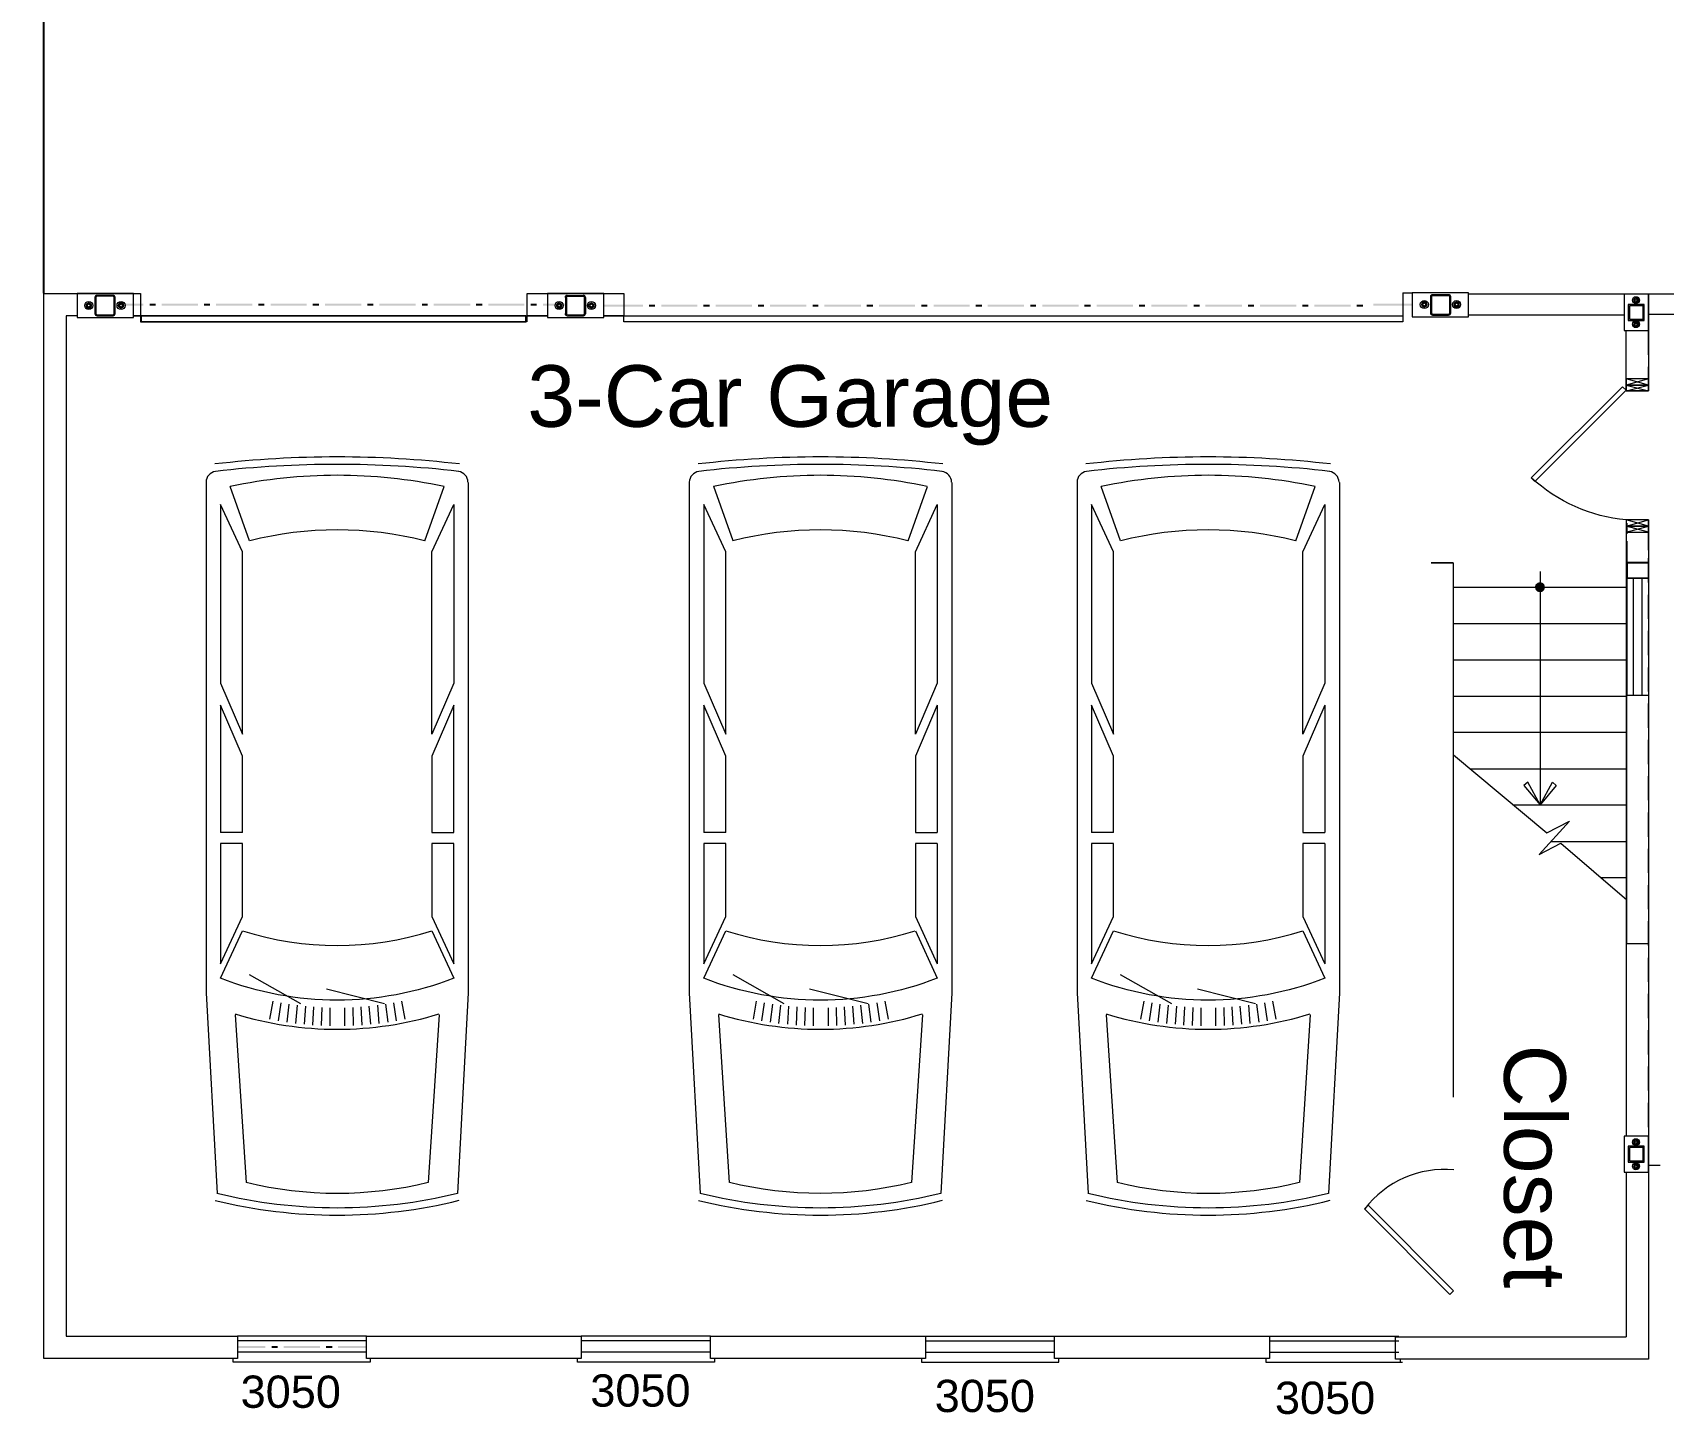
# Model space of a CAD drawing. Header units: inches. Extents: x 38 to 8673, y 1 to 7200.
# Drawn here: x 3612.2 to 4016.6, y 3409.5 to 3752.2 of the extents above; entities that cross this region are included whole.
import ezdxf

# ---------------------------------------------------------------- set-up
doc = ezdxf.new("R2010")
doc.units = ezdxf.units.IN
doc.header["$MEASUREMENT"] = 0
doc.layers.add('PDF_Layer 2', color=7, linetype='Continuous', true_color=0x221f1f)
doc.styles.add('PDF Arial', font='arial.ttf')
doc.styles.get("Standard").update_dxf_attribs({"font": 'arial.ttf'})
doc.dimstyles.get("Standard").update_dxf_attribs({"dimtxt": 6, "dimasz": 5, "dimexe": 0.18, "dimexo": 0.0625, "dimgap": 0.09, "dimtad": 0, "dimtih": 1, "dimtoh": 1, "dimdec": 0, "dimzin": 0, "dimdsep": 46, "dimlunit": 4, "dimtxsty": 'Standard', "dimblk": 'ARCHTICK', "dimcen": 0.09, "dimclrd": 3, "dimclre": 3, "dimclrt": 1, "dimadec": 0, "dimazin": 0, "dimtfac": 1, "dimtdec": 0, "dimtofl": 0, "dimtmove": 0, "dimatfit": 3, "dimfxl": 100, "dimtolj": 1, "dimtzin": 0, "dimarcsym": 0})

# ---------------------------------------------------------------- blocks, each defined once
blk = doc.blocks.new('_ArchTick')
at = {"color": 0, "linetype": 'ByBlock', "const_width": 0.15}
blk.add_lwpolyline([(-0.5, -0.5), (0.5, 0.5)], dxfattribs=at)
blk = doc.blocks.new('*D96')
at = {"layer": 'Defpoints', "color": 0, "transparency": 16777216}
for p in [(4192.85, 3802.19), (3614.93, 3687.51), (4192.85, 3687.51)]:
    blk.add_point(p, dxfattribs=at)
at = {"layer": 'PDF_Layer 2', "color": 3, "lineweight": -2, "transparency": 16777216}
for p, q in [((3614.93, 3687.58), (3614.93, 3802.37)), ((3614.93, 3802.19), (3893.37, 3802.19)), ((4192.85, 3802.19), (3914.4, 3802.19)), ((4192.85, 3687.58), (4192.85, 3802.37))]:
    blk.add_line(p, q, dxfattribs=at)
at = {"layer": 'PDF_Layer 2', "color": 3, "lineweight": -2, "transparency": 16777216, "xscale": 5, "yscale": 5, "zscale": 5, "rotation": 180}
blk.add_blockref('_ArchTick', (3614.93, 3802.19), dxfattribs=at)
at = {"layer": 'PDF_Layer 2', "color": 3, "lineweight": -2, "transparency": 16777216, "xscale": 5, "yscale": 5, "zscale": 5}
blk.add_blockref('_ArchTick', (4192.85, 3802.19), dxfattribs=at)
at = {"layer": 'PDF_Layer 2', "color": 1, "transparency": 16777216, "insert": (3903.89, 3802.19), "char_height": 6, "attachment_point": 5}
blk.add_mtext('\\A1;48\'-2"', dxfattribs=at)

msp = doc.modelspace()

# ---------------------------------------------------------------- linework, layer by layer
at = {"layer": 'PDF_Layer 2', "color": 18, "lineweight": 0, "true_color": 0x000000}
for p, q in [((3951.96, 3687.67), (3954.27, 3687.67)), ((4006.85, 3687.34), (3968.27, 3687.34)), ((4192.85, 3687.34), (4012.85, 3687.34)), ((4192.85, 3682.3), (4012.85, 3682.3))]:
    msp.add_line(p, q, dxfattribs=at)
for points in [[(3620.45, 3681.99), (3620.45, 3428.95), (3662.93, 3428.95), (3662.93, 3423.43), (3614.93, 3423.43), (3614.93, 3687.51), (3638.93, 3687.51)], [(3624.13, 3687.51), (3638.93, 3687.51), (3638.93, 3681.99), (3637.17, 3681.99)], [(3627.61, 3686.51), (3627.61, 3682.51)], [(3627.85, 3686.51), (3627.85, 3682.51)], [(3632.12, 3687.03), (3628.12, 3687.03)], [(3632.12, 3686.79), (3628.12, 3686.79)], [(3632.37, 3682.51), (3632.37, 3686.51)], [(3632.61, 3682.51), (3632.61, 3686.51)], [(3638.93, 3687.51), (3638.93, 3681.99)], [(3734.77, 3687.51), (3758.77, 3687.51)], [(3734.77, 3681.99), (3739.81, 3681.99), (3734.77, 3681.99), (3734.77, 3687.51), (3758.77, 3687.51), (3758.77, 3681.99), (3753.81, 3681.99), (3758.77, 3681.99)], [(3744.29, 3686.47), (3744.29, 3682.47)], [(3744.53, 3686.47), (3744.53, 3682.47)], [(3748.77, 3686.95), (3744.77, 3686.95)], [(3748.77, 3686.71), (3744.77, 3686.71)], [(3749.01, 3682.47), (3749.01, 3686.47)], [(3749.33, 3682.47), (3749.33, 3686.47)], [(3951.96, 3687.67), (3951.96, 3680.47)], [(3958.79, 3686.67), (3958.79, 3682.67)], [(3959.03, 3686.67), (3959.03, 3682.67)], [(3963.31, 3687.19), (3959.31, 3687.19)], [(3963.31, 3686.95), (3959.31, 3686.95)], [(3963.59, 3682.67), (3963.59, 3686.67)], [(3963.83, 3682.67), (3963.83, 3686.67)], [(4012.85, 3687.34), (4012.85, 3663.34), (4007.33, 3663.34), (4007.33, 3678.3)], [(3623.17, 3681.99), (3620.45, 3681.99)], [(3628.13, 3682.23), (3632.13, 3682.23)], [(3628.13, 3681.99), (3632.13, 3681.99)], [(3637.25, 3681.99), (3638.93, 3681.99)], [(3744.77, 3682.23), (3748.77, 3682.23)], [(3951.96, 3680.47), (3758.77, 3680.47), (3758.77, 3681.99), (3951.96, 3681.98)], [(3959.31, 3682.39), (3963.31, 3682.39)], [(3959.31, 3682.15), (3963.31, 3682.15)], [(3968.27, 3682.23), (4006.85, 3682.23)], [(4012.85, 3672.3), (4012.85, 3678.3)], [(4012.85, 3663.34), (4012.85, 3669.34)], [(4012.85, 3666.3), (4007.33, 3664.78), (4012.85, 3663.34)], [(4007.33, 3663.34), (4012.85, 3664.78), (4007.33, 3666.3)], [(3655.17, 3640.63), (3655.17, 3514.07), (3657.89, 3464.31)], [(3720.21, 3640.63), (3720.21, 3514.07), (3717.49, 3464.31)], [(3775.01, 3640.63), (3775.01, 3514.07), (3777.73, 3464.31)], [(3840.13, 3640.63), (3840.13, 3514.07), (3837.41, 3464.31)], [(3871.17, 3640.63), (3871.17, 3514.07), (3873.89, 3464.31)], [(3936.21, 3640.63), (3936.21, 3514.07), (3933.49, 3464.31)], [(3665.97, 3626.15), (3661.17, 3639.59)], [(3709.41, 3626.15), (3714.21, 3639.59)], [(3785.89, 3626.15), (3781.09, 3639.59)], [(3829.25, 3626.15), (3834.05, 3639.59)], [(3881.97, 3626.15), (3877.17, 3639.59)], [(3925.41, 3626.15), (3930.21, 3639.59)], [(3658.77, 3635.19), (3658.77, 3590.87), (3664.21, 3578.23), (3664.21, 3623.43), (3658.77, 3635.19)], [(3716.61, 3635.19), (3716.61, 3590.87), (3711.17, 3578.23), (3711.17, 3623.43), (3716.61, 3635.19)], [(3778.61, 3635.19), (3778.61, 3590.87), (3784.05, 3578.23), (3784.05, 3623.43), (3778.61, 3635.19)], [(3836.45, 3590.87), (3831.09, 3578.23), (3831.09, 3623.43), (3836.45, 3635.19)], [(3836.45, 3635.19), (3836.45, 3590.87)], [(3874.77, 3635.19), (3874.77, 3590.87), (3880.21, 3578.23), (3880.21, 3623.43), (3874.77, 3635.19)], [(3932.61, 3590.87), (3927.17, 3578.23), (3927.17, 3623.43), (3932.61, 3635.19)], [(3932.61, 3635.19), (3932.61, 3590.87)], [(4012.85, 3623.82), (4012.85, 3631.34), (4012.85, 3423.26), (3950.13, 3423.26), (3950.13, 3428.78), (4007.33, 3428.78)], [(4012.85, 3628.3), (4007.33, 3629.82), (4012.85, 3631.34), (4007.33, 3631.34), (4007.33, 3478.54)], [(4007.52, 3630.51), (4007.52, 3627.87)], [(4012.85, 3624.78), (4012.85, 3631.34)], [(4007.52, 3626.11), (4007.52, 3620.67)], [(3958.96, 3620.67), (3964.47, 3620.67), (3958.96, 3620.67)], [(3964.48, 3488.19), (3964.48, 3620.67)], [(4012.96, 3526.19), (4007.52, 3526.19), (4007.52, 3620.67), (4012.96, 3620.67)], [(4007.6, 3620.83), (4007.6, 3616.91), (4007.6, 3620.83), (4012.86, 3620.83)], [(4012.85, 3615.82), (4012.85, 3621.82)], [(3985.99, 3618.51), (3985.99, 3560.67), (3982.95, 3566.27), (3981.99, 3565.47), (3985.99, 3560.67), (3989.04, 3566.27), (3989.99, 3565.47), (3985.99, 3560.67)], [(4007.6, 3587.94), (4007.6, 3616.91)], [(4009.16, 3587.94), (4009.16, 3616.91)], [(4011.31, 3587.94), (4011.31, 3616.91)], [(3964.48, 3614.67), (4007.52, 3614.67)], [(4012.85, 3606.78), (4012.85, 3612.78)], [(3964.48, 3605.63), (4007.52, 3605.63)], [(4012.85, 3597.82), (4012.85, 3603.82)], [(3964.48, 3596.67), (4007.52, 3596.67)], [(4012.85, 3588.78), (4012.85, 3594.78)], [(3964.48, 3587.63), (4007.52, 3587.63)], [(4012.86, 3587.77), (4007.6, 3587.77)], [(3664.21, 3553.83), (3664.21, 3572.79), (3658.77, 3585.43), (3658.77, 3553.83)], [(3716.61, 3553.83), (3716.61, 3585.43), (3711.17, 3572.79), (3711.17, 3553.83)], [(3784.05, 3553.83), (3784.05, 3572.79), (3778.61, 3585.43), (3778.61, 3553.83)], [(3836.45, 3585.43), (3831.09, 3572.79), (3831.09, 3553.83)], [(3836.45, 3585.43), (3836.45, 3553.83)], [(3880.21, 3553.83), (3880.21, 3572.79), (3874.77, 3585.43), (3874.77, 3553.83)], [(3932.61, 3585.43), (3927.17, 3572.79), (3927.17, 3553.83)], [(3932.61, 3585.43), (3932.61, 3553.83)], [(4012.85, 3579.82), (4012.85, 3585.82)], [(3964.48, 3578.67), (4007.52, 3578.67)], [(4012.85, 3570.78), (4012.85, 3576.78)], [(3964.48, 3573.07), (3987.68, 3553.71)], [(3968.55, 3569.63), (4007.51, 3569.63)], [(4012.85, 3561.82), (4012.85, 3567.82)], [(3979.36, 3560.67), (4007.51, 3560.67)], [(4012.85, 3552.78), (4012.85, 3558.78)], [(3987.67, 3553.71), (3993.27, 3556.67), (3985.75, 3548.35), (3991.11, 3551.15), (4007.52, 3537.15)], [(3664.21, 3553.83), (3658.77, 3553.83)], [(3664.21, 3533.03), (3664.21, 3551.11), (3658.77, 3551.11), (3658.77, 3521.27), (3664.21, 3533.03)], [(3711.17, 3553.83), (3716.61, 3553.83)], [(3784.05, 3553.83), (3778.61, 3553.83)], [(3831.09, 3553.83), (3836.45, 3553.83)], [(3836.45, 3551.11), (3831.09, 3551.11), (3831.09, 3533.03), (3836.45, 3521.27)], [(3836.45, 3551.11), (3836.45, 3521.27)], [(3880.21, 3553.83), (3874.77, 3553.83)], [(3880.21, 3533.03), (3880.21, 3551.11), (3874.77, 3551.11), (3874.77, 3521.27), (3880.21, 3533.03)], [(3927.17, 3553.83), (3932.61, 3553.83)], [(3932.61, 3551.11), (3927.17, 3551.11), (3927.17, 3533.03), (3932.61, 3521.27)], [(3932.61, 3551.11), (3932.61, 3521.27)], [(3988.8, 3551.63), (4007.51, 3551.63)], [(4012.85, 3543.82), (4012.85, 3549.82)], [(4001.03, 3542.67), (4007.52, 3542.67)], [(4012.85, 3534.78), (4012.85, 3540.78)], [(3964.48, 3492.67), (3964.48, 3531.63)], [(3964.48, 3500.59), (3964.48, 3531.55)], [(4012.85, 3525.82), (4012.85, 3531.82)], [(4012.85, 3516.78), (4012.85, 3522.78)], [(3678.69, 3511.35), (3665.97, 3518.55)], [(3798.53, 3511.35), (3785.89, 3518.55)], [(3894.69, 3511.35), (3881.97, 3518.55)], [(3699.41, 3511.35), (3685.01, 3514.95)], [(3819.33, 3511.35), (3804.85, 3514.95)], [(3915.41, 3511.35), (3901.01, 3514.95)], [(3671.73, 3511.99), (3670.93, 3507.51)], [(3673.73, 3511.59), (3673.09, 3507.11)], [(3675.73, 3511.27), (3675.17, 3506.79)], [(3677.73, 3511.03), (3677.33, 3506.47)], [(3679.81, 3510.79), (3679.49, 3506.31)], [(3681.81, 3510.63), (3681.57, 3506.07)], [(3683.89, 3510.47), (3683.73, 3505.99)], [(3685.89, 3510.39), (3685.89, 3505.91)], [(3689.49, 3510.39), (3689.49, 3505.91)], [(3691.57, 3510.47), (3691.65, 3505.99)], [(3693.57, 3510.63), (3693.81, 3506.07)], [(3695.57, 3510.79), (3695.97, 3506.31)], [(3697.65, 3511.03), (3698.05, 3506.47)], [(3699.65, 3511.27), (3700.21, 3506.79)], [(3701.65, 3511.59), (3702.29, 3507.11)], [(3703.65, 3511.99), (3704.45, 3507.51)], [(3791.57, 3511.99), (3790.85, 3507.51)], [(3793.57, 3511.59), (3792.93, 3507.11)], [(3795.65, 3511.27), (3795.09, 3506.79)], [(3797.65, 3511.03), (3797.17, 3506.47)], [(3799.65, 3510.79), (3799.33, 3506.31)], [(3801.65, 3510.63), (3801.49, 3506.07)], [(3803.73, 3510.47), (3803.57, 3505.99)], [(3805.73, 3510.39), (3805.73, 3505.91)], [(3809.41, 3510.39), (3809.41, 3505.91)], [(3811.41, 3510.47), (3811.49, 3505.99)], [(3813.41, 3510.63), (3813.65, 3506.07)], [(3815.49, 3510.79), (3815.81, 3506.31)], [(3817.49, 3511.03), (3817.97, 3506.47)], [(3819.49, 3511.27), (3820.05, 3506.79)], [(3821.49, 3511.59), (3822.21, 3507.11)], [(3823.49, 3511.99), (3824.29, 3507.51)], [(3887.73, 3511.99), (3886.93, 3507.51)], [(3889.73, 3511.59), (3889.09, 3507.11)], [(3891.73, 3511.27), (3891.17, 3506.79)], [(3893.73, 3511.03), (3893.33, 3506.47)], [(3895.81, 3510.79), (3895.49, 3506.31)], [(3897.81, 3510.63), (3897.57, 3506.07)], [(3899.89, 3510.47), (3899.73, 3505.99)], [(3901.89, 3510.39), (3901.89, 3505.91)], [(3905.49, 3510.39), (3905.49, 3505.91)], [(3907.57, 3510.47), (3907.65, 3505.99)], [(3909.57, 3510.63), (3909.81, 3506.07)], [(3911.57, 3510.79), (3911.97, 3506.31)], [(3913.65, 3511.03), (3914.05, 3506.47)], [(3915.65, 3511.27), (3916.21, 3506.79)], [(3917.65, 3511.59), (3918.29, 3507.11)], [(3919.65, 3511.99), (3920.45, 3507.51)], [(4012.85, 3507.82), (4012.85, 3513.82)], [(3662.37, 3508.63), (3665.09, 3467.03)], [(3713.01, 3508.63), (3710.29, 3467.03)], [(3782.29, 3508.63), (3784.93, 3467.03)], [(3832.85, 3508.63), (3830.13, 3467.03)], [(3878.37, 3508.63), (3881.09, 3467.03)], [(3929.01, 3508.63), (3926.29, 3467.03)], [(4012.85, 3498.78), (4012.85, 3504.78)], [(4012.85, 3489.82), (4012.85, 3495.82)], [(4012.85, 3480.78), (4012.85, 3486.78)], [(4015.81, 3471.26), (4012.85, 3471.26), (4012.85, 3477.82)], [(4007.33, 3469.58), (4007.33, 3428.78)], [(3694.93, 3428.95), (3662.93, 3428.95)], [(3694.93, 3427.75), (3662.93, 3427.75)], [(3780.29, 3423.43), (3780.29, 3428.95), (3748.21, 3428.95)], [(3780.29, 3427.75), (3748.21, 3427.75)], [(3780.29, 3428.95), (3833.57, 3428.95), (3833.57, 3423.43), (3780.29, 3423.43)], [(3833.57, 3428.95), (3865.57, 3428.95), (3918.93, 3428.95), (3918.93, 3423.43), (3865.57, 3423.43), (3865.57, 3428.95)], [(3833.57, 3427.75), (3865.57, 3427.75)], [(3918.93, 3428.95), (3950.93, 3428.95)], [(3918.93, 3427.75), (3950.93, 3427.75)], [(3695.89, 3422.47), (3661.89, 3422.47), (3661.89, 3423.43)], [(3694.93, 3424.95), (3662.93, 3424.95)], [(3695.89, 3423.43), (3695.89, 3422.47)], [(3781.25, 3422.47), (3747.25, 3422.47), (3747.25, 3423.43)], [(3780.29, 3424.95), (3748.21, 3424.95)], [(3781.25, 3423.43), (3781.25, 3422.47)], [(3832.61, 3422.47), (3866.61, 3422.47), (3866.61, 3423.43)], [(3832.61, 3423.43), (3832.61, 3422.47)], [(3833.57, 3424.95), (3865.57, 3424.95)], [(3917.97, 3423.43), (3917.97, 3422.47)], [(3917.97, 3422.47), (3951.89, 3422.47)], [(3918.93, 3424.95), (3950.93, 3424.95)], [(3951.38, 3422.3), (3951.38, 3423.26)]]:
    msp.add_lwpolyline(points, dxfattribs=at)
for points in [[(3630.13, 3681.51), (3637.17, 3681.51), (3637.17, 3684.47), (3637.17, 3687.51), (3630.13, 3687.51), (3623.17, 3687.51), (3623.17, 3684.47), (3623.17, 3681.51)], [(3625.48, 3684.87), (3625.48, 3684.15), (3626.04, 3683.75), (3626.68, 3684.15), (3626.68, 3684.87), (3626.12, 3685.19)], [(3634.1, 3685.22), (3633.49, 3684.88), (3633.48, 3684.18), (3634.08, 3683.82), (3634.69, 3684.16), (3634.7, 3684.86)], [(3746.77, 3681.51), (3753.81, 3681.51), (3753.81, 3684.47), (3753.81, 3687.51), (3746.77, 3687.51), (3739.81, 3687.51), (3739.81, 3684.47), (3739.81, 3681.51)], [(3742.13, 3684.87), (3742.13, 3684.15), (3742.69, 3683.75), (3743.33, 3684.15), (3743.33, 3684.87), (3742.69, 3685.19)], [(3751.36, 3684.87), (3751.36, 3684.15), (3750.72, 3683.75), (3750.08, 3684.15), (3750.08, 3684.87), (3750.72, 3685.19)], [(3961.31, 3681.67), (3968.27, 3681.67), (3968.27, 3684.71), (3968.27, 3687.67), (3961.31, 3687.67), (3954.27, 3687.67), (3954.27, 3684.71), (3954.27, 3681.67)], [(3956.63, 3685.11), (3956.63, 3684.39), (3957.27, 3684.07), (3957.91, 3684.39), (3957.91, 3685.11), (3957.27, 3685.51)], [(3965.3, 3685.46), (3964.68, 3685.11), (3964.67, 3684.4), (3965.28, 3684.03), (3965.91, 3684.38), (3965.92, 3685.09)], [(4012.85, 3687.34), (4006.85, 3687.34), (4006.85, 3678.3), (4012.85, 3678.3)], [(4011.81, 3684.78), (4007.81, 3684.78), (4007.81, 3680.78), (4011.81, 3680.78)], [(4011.57, 3684.46), (4008.13, 3684.46), (4008.13, 3681.1), (4011.57, 3681.1)], [(4010.13, 3686.3), (4009.57, 3686.3), (4009.25, 3685.82), (4009.57, 3685.26), (4010.13, 3685.26), (4010.45, 3685.82)], [(3734.45, 3681.99), (3638.93, 3681.99), (3638.93, 3680.47), (3734.45, 3680.47)], [(3639.17, 3681.99), (3734.69, 3681.99), (3734.69, 3680.47), (3639.17, 3680.47)], [(3744.77, 3681.99), (3748.77, 3681.99)], [(4010.13, 3679.26), (4009.57, 3679.26), (4009.25, 3679.82), (4009.57, 3680.3), (4010.13, 3680.3), (4010.45, 3679.82)], [(4006.45, 3664.38), (3983.81, 3641.74), (3984.69, 3640.86), (4007.33, 3663.5)], [(4012.85, 3666.3), (4007.33, 3666.3), (4007.33, 3664.78), (4012.85, 3664.78)], [(4012.85, 3664.78), (4007.33, 3664.78), (4007.33, 3663.34), (4012.85, 3663.34)], [(4012.85, 3631.34), (4007.33, 3631.34), (4007.33, 3629.82), (4012.85, 3629.82)], [(4012.85, 3629.82), (4007.33, 3629.82), (4007.33, 3628.3), (4012.85, 3628.3)], [(4012.86, 3616.91), (4007.6, 3616.91)], [(3716.61, 3521.27), (3716.61, 3551.11), (3711.17, 3551.11), (3711.17, 3533.03)], [(3778.61, 3521.27), (3784.05, 3533.03), (3784.05, 3551.11), (3778.61, 3551.11)], [(4006.85, 3469.58), (4012.85, 3469.58), (4012.85, 3478.54), (4006.85, 3478.54)], [(4007.81, 3472.06), (4011.81, 3472.06), (4011.81, 3476.06), (4007.81, 3476.06)], [(4008.13, 3472.38), (4011.57, 3472.38), (4011.57, 3475.74), (4008.13, 3475.74)], [(4009.57, 3477.58), (4010.13, 3477.58), (4010.45, 3477.02), (4010.13, 3476.54), (4009.57, 3476.54), (4009.25, 3477.02)], [(4009.57, 3470.54), (4010.13, 3470.54), (4010.45, 3471.02), (4010.13, 3471.58), (4009.57, 3471.58), (4009.25, 3471.02)], [(3963.65, 3439.24), (3942.45, 3460.52), (3943.33, 3461.4), (3964.53, 3440.2)], [(3748.21, 3423.43), (3694.93, 3423.43), (3694.93, 3428.95), (3748.21, 3428.95)]]:
    msp.add_lwpolyline(points, close=True, dxfattribs=at)
for points in [[(4007.33, 3628.3), (4012.85, 3629.82), (4007.33, 3631.34, -0.165115), (3983.8, 3641.81)], [(3711.17, 3529.43), (3716.61, 3517.67, -0.187448), (3658.77, 3517.67), (3664.21, 3529.43, 0.153817), (3711.19, 3529.45)], [(3831.09, 3529.43), (3836.45, 3517.67, -0.187446), (3778.61, 3517.67), (3784.05, 3529.43, 0.153815), (3831.03, 3529.45)], [(3927.17, 3529.43), (3932.61, 3517.67, -0.187446), (3874.77, 3517.67), (3880.21, 3529.43, 0.153817), (3927.19, 3529.45)]]:
    msp.add_lwpolyline(points, format="xyb", dxfattribs=at)
for centre, radius in [((3626.09, 3684.51), 1), ((3626.09, 3684.51), 0.599), ((3626.09, 3684.51), 0.36), ((3634.09, 3684.51), 1), ((3634.09, 3684.51), 0.599), ((3634.09, 3684.51), 0.36), ((3742.73, 3684.51), 1), ((3742.73, 3684.51), 0.599), ((3742.73, 3684.51), 0.36), ((3750.73, 3684.51), 1), ((3750.73, 3684.51), 0.599), ((3750.73, 3684.51), 0.36), ((3957.28, 3684.75), 1), ((3957.27, 3684.75), 0.599), ((3957.28, 3684.75), 0.36), ((3965.28, 3684.75), 1), ((3965.27, 3684.75), 0.599), ((3965.28, 3684.75), 0.36), ((4009.77, 3685.86), 0.841), ((4009.77, 3685.86), 0.519), ((4009.77, 3685.86), 0.281), ((4009.77, 3679.86), 0.841), ((4009.77, 3679.86), 0.519), ((4009.77, 3679.86), 0.281), ((4009.77, 3477.06), 0.84), ((4009.77, 3477.06), 0.519), ((4009.77, 3477.06), 0.281), ((4009.77, 3471.06), 0.84), ((4009.77, 3471.06), 0.519), ((4009.77, 3471.06), 0.281)]:
    msp.add_circle(centre, radius, dxfattribs=at)
for centre, radius, start, end in [((3628.13, 3686.51), 0.52, 89.9795, 180.0205), ((3628.13, 3686.51), 0.281, 90.0602, 179.8035), ((3632.09, 3686.51), 0.52, 359.9638, 89.9627), ((3632.09, 3686.51), 0.281, 0.1093, 90.0269), ((3744.73, 3686.51), 0.52, 90.0373, 180.0362), ((3744.73, 3686.51), 0.281, 90.1676, 179.8324), ((3748.73, 3686.51), 0.52, 359.9638, 89.9627), ((3748.73, 3686.51), 0.28, 359.9928, 90.0072), ((3959.31, 3686.67), 0.52, 89.9795, 180.0205), ((3959.31, 3686.67), 0.281, 89.9731, 179.8907), ((3963.31, 3686.67), 0.52, 359.9795, 90.0205), ((3963.31, 3686.67), 0.281, 0.1093, 90.0269), ((3628.13, 3682.51), 0.52, 180.0109, 269.9156), ((3628.13, 3682.51), 0.281, 180.1093, 270.0269), ((3632.09, 3682.51), 0.28, 270.0803, 359.9197), ((3632.09, 3682.51), 0.52, 270.0373, 0.0362), ((3744.73, 3682.51), 0.521, 180.0735, 269.9265), ((3744.73, 3682.51), 0.28, 179.9928, 270.0072), ((3748.73, 3682.51), 0.281, 269.9731, 359.8907), ((3748.73, 3682.51), 0.52, 269.9795, 0.0205), ((3959.31, 3682.67), 0.52, 180.0109, 269.9156), ((3959.31, 3682.67), 0.28, 179.9928, 270.0072), ((3963.31, 3682.67), 0.281, 270.1676, 359.8324), ((3963.31, 3682.67), 0.52, 270.0373, 0.0362), ((3687.69, 3383.03), 263.93, 83.3964, 96.6036), ((3687.69, 3383.05), 262.07, 83.3958, 96.6042), ((3807.53, 3383.02), 263.94, 83.3966, 96.6034), ((3807.53, 3383.05), 262.07, 83.3958, 96.6042), ((3903.69, 3383.03), 263.93, 83.3964, 96.6036), ((3903.69, 3383.05), 262.07, 83.3958, 96.6042), ((3657.85, 3640.67), 2.68, 96.6028, 179.9913), ((3687.69, 3514.37), 128.03, 78.0512, 101.9488), ((3717.45, 3640.67), 2.68, 359.9982, 83.4076), ((3777.69, 3640.67), 2.68, 96.5996, 179.9785), ((3807.53, 3514.37), 128.03, 78.0512, 101.9488), ((3837.37, 3640.67), 2.68, 359.9982, 83.4076), ((3873.85, 3640.67), 2.68, 96.6028, 179.9913), ((3903.69, 3514.37), 128.03, 78.0512, 101.9488), ((3933.45, 3640.67), 2.68, 359.9982, 83.4076), ((3687.69, 3540.75), 88.12, 75.7513, 104.2487), ((3807.53, 3540.75), 88.12, 75.7511, 104.2489), ((3903.69, 3540.75), 88.12, 75.7513, 104.2487), ((3687.69, 3590.27), 85.24, 252.7285, 287.2761), ((3807.53, 3590.27), 85.24, 252.7285, 287.2761), ((3903.69, 3590.27), 85.24, 252.7285, 287.2761), ((3962.25, 3445.52), 24.76, 84.5334, 142.7976), ((3687.69, 3559.86), 95.47, 256.3208, 283.686), ((3807.53, 3559.86), 95.46, 256.3206, 283.6862), ((3903.69, 3559.86), 95.47, 256.3208, 283.686), ((3687.69, 3585.63), 126.68, 256.1843, 283.8207), ((3687.69, 3585.62), 124.83, 256.184, 283.8224), ((3807.53, 3585.63), 126.68, 256.1845, 283.8206), ((3807.53, 3585.62), 124.83, 256.1841, 283.8223), ((3903.69, 3585.63), 126.68, 256.1845, 283.8206), ((3903.69, 3585.62), 124.83, 256.184, 283.8224)]:
    msp.add_arc(centre, radius, start, end, dxfattribs=at)
at = {"layer": 'PDF_Layer 2', "color": 18, "lineweight": 0, "true_color": 0x000000, "transparency": 33554559}
for points in [[(3639.65, 3684.47), (3639.65, 3684.95), (3634.05, 3684.47)], [(3639.65, 3684.95), (3634.05, 3684.47), (3634.05, 3684.95)], [(3642.69, 3684.47), (3642.69, 3684.95), (3641.17, 3684.47)], [(3642.69, 3684.95), (3641.17, 3684.47), (3641.17, 3684.95)], [(3653.17, 3684.47), (3653.17, 3684.95), (3644.13, 3684.47)], [(3653.17, 3684.95), (3644.13, 3684.47), (3644.13, 3684.95)], [(3656.13, 3684.47), (3656.13, 3684.95), (3654.69, 3684.47)], [(3656.13, 3684.95), (3654.69, 3684.47), (3654.69, 3684.95)], [(3666.69, 3684.47), (3666.69, 3684.95), (3657.65, 3684.47)], [(3666.69, 3684.95), (3657.65, 3684.47), (3657.65, 3684.95)], [(3669.65, 3684.47), (3669.65, 3684.95), (3668.13, 3684.47)], [(3669.65, 3684.95), (3668.13, 3684.47), (3668.13, 3684.95)], [(3680.13, 3684.47), (3680.13, 3684.95), (3671.17, 3684.47)], [(3680.13, 3684.95), (3671.17, 3684.47), (3671.17, 3684.95)], [(3683.17, 3684.47), (3683.17, 3684.95), (3681.65, 3684.47)], [(3683.17, 3684.95), (3681.65, 3684.47), (3681.65, 3684.95)], [(3693.65, 3684.47), (3693.65, 3684.95), (3684.69, 3684.47)], [(3693.65, 3684.95), (3684.69, 3684.47), (3684.69, 3684.95)], [(3696.69, 3684.47), (3696.69, 3684.95), (3695.17, 3684.47)], [(3696.69, 3684.95), (3695.17, 3684.47), (3695.17, 3684.95)], [(3707.17, 3684.47), (3707.17, 3684.95), (3698.13, 3684.47)], [(3707.17, 3684.95), (3698.13, 3684.47), (3698.13, 3684.95)], [(3710.13, 3684.47), (3710.13, 3684.95), (3708.69, 3684.47)], [(3710.13, 3684.95), (3708.69, 3684.47), (3708.69, 3684.95)], [(3720.69, 3684.47), (3720.69, 3684.95), (3711.65, 3684.47)], [(3720.69, 3684.95), (3711.65, 3684.47), (3711.65, 3684.95)], [(3723.65, 3684.47), (3723.65, 3684.95), (3722.13, 3684.47)], [(3723.65, 3684.95), (3722.13, 3684.47), (3722.13, 3684.95)], [(3734.13, 3684.47), (3734.13, 3684.95), (3725.17, 3684.47)], [(3734.13, 3684.95), (3725.17, 3684.47), (3725.17, 3684.95)], [(3737.17, 3684.47), (3737.17, 3684.95), (3735.65, 3684.47)], [(3737.17, 3684.95), (3735.65, 3684.47), (3735.65, 3684.95)], [(3744.29, 3684.47), (3744.29, 3684.95), (3738.69, 3684.47)], [(3744.29, 3684.95), (3738.69, 3684.47), (3738.69, 3684.95)], [(3763.49, 3684.23), (3763.49, 3684.71), (3753.81, 3684.23)], [(3763.49, 3684.71), (3753.81, 3684.23), (3753.81, 3684.71)], [(3766.53, 3684.23), (3766.53, 3684.71), (3765.01, 3684.23)], [(3766.53, 3684.71), (3765.01, 3684.23), (3765.01, 3684.71)], [(3777.01, 3684.23), (3777.01, 3684.71), (3768.05, 3684.23)], [(3777.01, 3684.71), (3768.05, 3684.23), (3768.05, 3684.71)], [(3780.05, 3684.23), (3780.05, 3684.71), (3778.53, 3684.23)], [(3780.05, 3684.71), (3778.53, 3684.23), (3778.53, 3684.71)], [(3790.53, 3684.23), (3790.53, 3684.71), (3781.57, 3684.23)], [(3790.53, 3684.71), (3781.57, 3684.23), (3781.57, 3684.71)], [(3793.57, 3684.23), (3793.57, 3684.71), (3792.05, 3684.23)], [(3793.57, 3684.71), (3792.05, 3684.23), (3792.05, 3684.71)], [(3804.05, 3684.23), (3804.05, 3684.71), (3795.01, 3684.23)], [(3804.05, 3684.71), (3795.01, 3684.23), (3795.01, 3684.71)], [(3807.01, 3684.23), (3807.01, 3684.71), (3805.57, 3684.23)], [(3807.01, 3684.71), (3805.57, 3684.23), (3805.57, 3684.71)], [(3817.57, 3684.23), (3817.57, 3684.71), (3808.53, 3684.23)], [(3817.57, 3684.71), (3808.53, 3684.23), (3808.53, 3684.71)], [(3820.53, 3684.23), (3820.53, 3684.71), (3819.01, 3684.23)], [(3820.53, 3684.71), (3819.01, 3684.23), (3819.01, 3684.71)], [(3831.01, 3684.23), (3831.01, 3684.71), (3822.05, 3684.23)], [(3831.01, 3684.71), (3822.05, 3684.23), (3822.05, 3684.71)], [(3834.05, 3684.23), (3834.05, 3684.71), (3832.53, 3684.23)], [(3834.05, 3684.71), (3832.53, 3684.23), (3832.53, 3684.71)], [(3844.53, 3684.23), (3844.53, 3684.71), (3835.57, 3684.23)], [(3844.53, 3684.71), (3835.57, 3684.23), (3835.57, 3684.71)], [(3847.57, 3684.23), (3847.57, 3684.71), (3846.05, 3684.23)], [(3847.57, 3684.71), (3846.05, 3684.23), (3846.05, 3684.71)], [(3858.05, 3684.23), (3858.05, 3684.71), (3849.01, 3684.23)], [(3858.05, 3684.71), (3849.01, 3684.23), (3849.01, 3684.71)], [(3861.01, 3684.23), (3861.01, 3684.71), (3859.57, 3684.23)], [(3861.01, 3684.71), (3859.57, 3684.23), (3859.57, 3684.71)], [(3871.57, 3684.23), (3871.57, 3684.71), (3862.53, 3684.23)], [(3871.57, 3684.71), (3862.53, 3684.23), (3862.53, 3684.71)], [(3874.53, 3684.23), (3874.53, 3684.71), (3873.01, 3684.23)], [(3874.53, 3684.71), (3873.01, 3684.23), (3873.01, 3684.71)], [(3885.01, 3684.23), (3885.01, 3684.71), (3876.05, 3684.23)], [(3885.01, 3684.71), (3876.05, 3684.23), (3876.05, 3684.71)], [(3888.05, 3684.23), (3888.05, 3684.71), (3886.53, 3684.23)], [(3888.05, 3684.71), (3886.53, 3684.23), (3886.53, 3684.71)], [(3898.53, 3684.23), (3898.53, 3684.71), (3889.57, 3684.23)], [(3898.53, 3684.71), (3889.57, 3684.23), (3889.57, 3684.71)], [(3901.57, 3684.23), (3901.57, 3684.71), (3900.05, 3684.23)], [(3901.57, 3684.71), (3900.05, 3684.23), (3900.05, 3684.71)], [(3912.05, 3684.23), (3912.05, 3684.71), (3903.01, 3684.23)], [(3912.05, 3684.71), (3903.01, 3684.23), (3903.01, 3684.71)], [(3915.01, 3684.23), (3915.01, 3684.71), (3913.57, 3684.23)], [(3915.01, 3684.71), (3913.57, 3684.23), (3913.57, 3684.71)], [(3925.57, 3684.23), (3925.57, 3684.71), (3916.53, 3684.23)], [(3925.57, 3684.71), (3916.53, 3684.23), (3916.53, 3684.71)], [(3928.53, 3684.23), (3928.53, 3684.71), (3927.01, 3684.23)], [(3928.53, 3684.71), (3927.01, 3684.23), (3927.01, 3684.71)], [(3939.01, 3684.23), (3939.01, 3684.71), (3930.05, 3684.23)], [(3939.01, 3684.71), (3930.05, 3684.23), (3930.05, 3684.71)], [(3942.05, 3684.71), (3940.53, 3684.23), (3940.53, 3684.71)], [(3942.05, 3684.71), (3940.53, 3684.23), (3942.05, 3684.23)], [(3954.28, 3684.47), (3954.28, 3684.95), (3944.6, 3684.47)], [(3954.28, 3684.95), (3944.6, 3684.47), (3944.6, 3684.95)], [(4007.52, 3526.19), (4007.59, 3526.19), (4007.59, 3620.67)], [(3985.35, 3615.71), (3985.99, 3614.67), (3984.87, 3615.31)], [(3985.99, 3615.95), (3985.35, 3615.71), (3985.99, 3614.67)], [(3985.99, 3614.67), (3986.63, 3615.71), (3985.99, 3615.95)], [(3987.04, 3615.31), (3985.99, 3614.67), (3986.63, 3615.71)], [(3984.87, 3615.31), (3985.92, 3614.67), (3984.71, 3614.67)], [(3985.92, 3614.67), (3984.71, 3614.67), (3984.87, 3614.03)], [(3985.99, 3614.67), (3984.87, 3615.31), (3985.92, 3614.67)], [(3984.87, 3614.03), (3985.92, 3614.67), (3985.36, 3613.55)], [(3985.92, 3614.67), (3985.36, 3613.55), (3986, 3614.67)], [(3985.36, 3613.55), (3986, 3614.67), (3986, 3613.39)], [(3987.2, 3614.67), (3987.04, 3615.31), (3985.99, 3614.67)], [(3985.99, 3613.39), (3986.63, 3613.55), (3985.99, 3614.67)], [(3986.63, 3613.55), (3985.99, 3614.67), (3987.04, 3614.03)], [(3985.99, 3614.67), (3987.04, 3614.03), (3987.2, 3614.67)], [(3669.89, 3425.99), (3669.89, 3426.47), (3662.93, 3425.99)], [(3669.89, 3426.47), (3662.93, 3425.99), (3662.93, 3426.47)], [(3672.93, 3425.99), (3672.93, 3426.47), (3671.41, 3425.99)], [(3672.93, 3426.47), (3671.41, 3425.99), (3671.41, 3426.47)], [(3683.41, 3425.99), (3683.41, 3426.47), (3674.45, 3425.99)], [(3683.41, 3426.47), (3674.45, 3425.99), (3674.45, 3426.47)], [(3686.45, 3425.99), (3686.45, 3426.47), (3684.93, 3425.99)], [(3686.45, 3426.47), (3684.93, 3425.99), (3684.93, 3426.47)], [(3694.93, 3425.99), (3694.93, 3426.47), (3687.89, 3425.99)], [(3694.93, 3426.47), (3687.89, 3425.99), (3687.89, 3426.47)]]:
    msp.add_solid(points, dxfattribs=at)

# ---------------------------------------------------------------- texts
at = {"layer": 'PDF_Layer 2', "color": 18, "lineweight": 0, "true_color": 0x000000, "attachment_point": 7, "style": 'PDF Arial'}
for s, insert, char_height in [('3-Car Garage', (3734.83, 3649.82), 15.2708), ('3050', (3663.75, 3411.05), 8), ('3050', (3750.46, 3411.35), 8), ('3050', (3835.87, 3410), 8), ('3050', (3920.24, 3409.54), 8)]:
    msp.add_mtext(s, dxfattribs=dict(at, insert=insert, char_height=char_height))
at = {"layer": 'PDF_Layer 2', "color": 18, "lineweight": 0, "true_color": 0x000000, "insert": (3976.85, 3501.25), "char_height": 15.271, "attachment_point": 7, "rotation": 270, "style": 'PDF Arial'}
msp.add_mtext('Closet', dxfattribs=at)

# ---------------------------------------------------------------- dimensions: what is measured, and where the dimension line sits
at = {"layer": 'PDF_Layer 2', "color": 18, "true_color": 0x000000}
dim = msp.add_linear_dim(base=(4192.85, 3802.19), p1=(3614.93, 3687.51), p2=(4192.85, 3687.51), dimstyle='Standard', dxfattribs=at)
dim.commit()
dim.dimension.update_dxf_attribs({"geometry": '*D96', "text_midpoint": (3903.89, 3802.19)})

doc.saveas('drawing.dxf')
